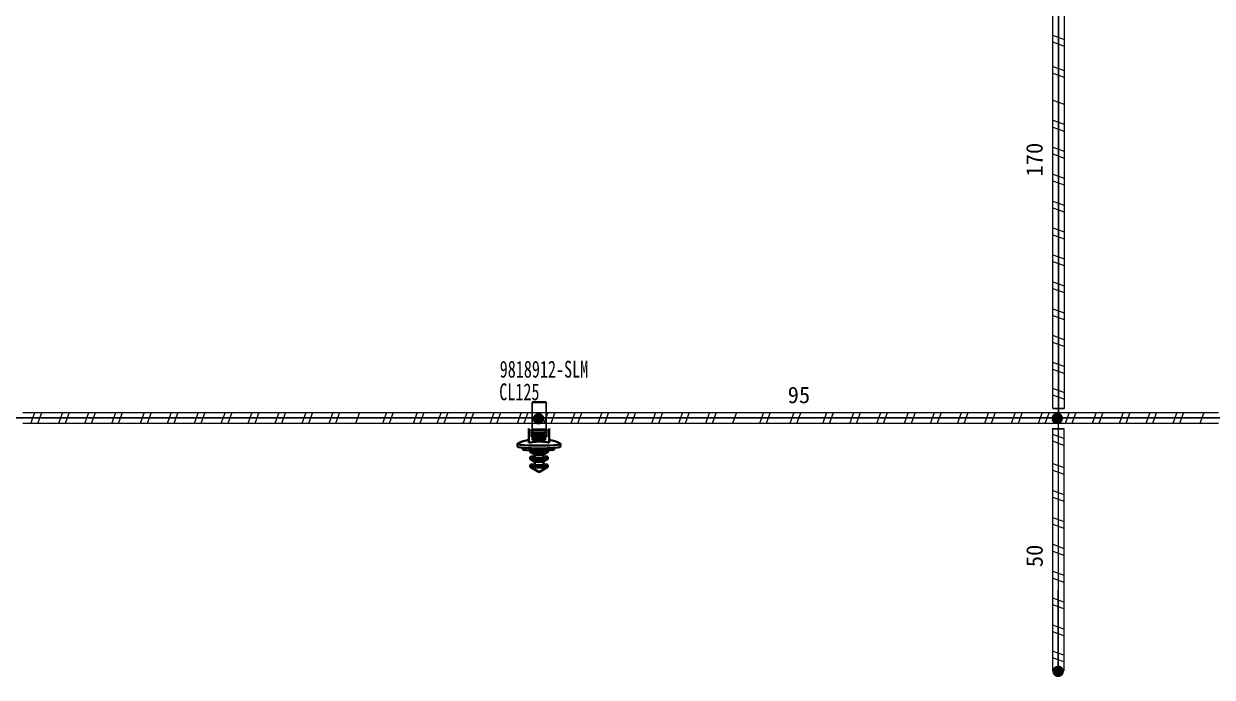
# Model space of a CAD drawing. Header units: millimetres. Extents: x 17 to 3784, y 12 to 1382.
# Drawn here: x 1242.7 to 1346.7, y 86.7 to 143.9 of the extents above; entities that cross this region are included whole.
import ezdxf

# ---------------------------------------------------------------- set-up
doc = ezdxf.new("R2010")
doc.units = ezdxf.units.MM
doc.layers.add('ENT', color=7, linetype='Continuous', lineweight=18)
doc.layers.add('粗实线层', color=7, linetype='Continuous', lineweight=35)
doc.styles.add('FangSong_GB2312_Style', font='simfang.ttf')
doc.styles.add('foton', font='', dxfattribs={"width": 0.7})
doc.styles.get('foton').set_extended_font_data('宋体')

msp = doc.modelspace()

# ---------------------------------------------------------------- hatches: boundary and pattern name
h = msp.add_hatch(color=0)
edge = h.paths.add_edge_path(flags=0)
edge.add_arc((1287.76, 109.34), 0.507, 180, 540)
h = msp.add_hatch(color=0)
edge = h.paths.add_edge_path(flags=0)
edge.add_arc((1333.13, 109.37), 0.507, 180, 540)
h = msp.add_hatch(color=0)
edge = h.paths.add_edge_path(flags=0)
edge.add_arc((1333.21, 87.25), 0.507, 180, 540)

# ---------------------------------------------------------------- linework, layer by layer
at = {"color": 0}
for p, q in [((1287.19, 110.79), (1287.19, 108.4)), ((1288.41, 110.79), (1288.41, 108.4))]:
    msp.add_line(p, q, dxfattribs=at)
at = {"color": 0, "lineweight": 35, "ltscale": 0.137499}
for p, q in [((1287.19, 110.79), (1288.41, 110.79)), ((1287.19, 108.4), (1288.41, 108.4))]:
    msp.add_line(p, q, dxfattribs=at)
for p, q in [((1332.73, 110.24), (1333.72, 110.24)), ((1332.72, 108.45), (1333.68, 108.45)), ((1332.71, 87.29), (1333.7, 87.29))]:
    msp.add_line(p, q)
at = {"color": 0, "lineweight": 35, "ltscale": 0.021804}
for p, q in [((1286.91, 108.31), (1286.92, 108.5)), ((1288.68, 108.31), (1288.69, 108.5)), ((1287.16, 107.95), (1287.15, 107.76)), ((1287.25, 107.95), (1287.24, 107.76)), ((1287.25, 107.67), (1287.24, 107.47)), ((1288.36, 107.95), (1288.35, 107.76))]:
    msp.add_line(p, q, dxfattribs=at)
at = {"color": 0, "lineweight": 35, "ltscale": 0.199999}
msp.add_line((1286.91, 108.31), (1288.68, 108.31), dxfattribs=at)
at = {"color": 0, "lineweight": 35, "ltscale": 0.120856}
for p, q in [((1286.91, 108.31), (1286.91, 107.24)), ((1288.68, 108.31), (1288.68, 107.24))]:
    msp.add_line(p, q, dxfattribs=at)
at = {"color": 0, "lineweight": 35, "ltscale": 0.047321}
for p, q in [((1287.15, 107.76), (1287.15, 108.18)), ((1288.44, 107.76), (1288.44, 108.18))]:
    msp.add_line(p, q, dxfattribs=at)
at = {"color": 0, "lineweight": 35, "ltscale": 0.014999}
msp.add_line((1287.29, 108.18), (1287.15, 108.18), dxfattribs=at)
at = {"color": 0, "lineweight": 35, "ltscale": 0.025537}
msp.add_line((1287.16, 107.95), (1287.16, 108.18), dxfattribs=at)
at = {"color": 0, "lineweight": 35, "ltscale": 0.012451}
for p, q in [((1287.29, 108.18), (1287.29, 108.07)), ((1288.3, 108.18), (1288.3, 108.07)), ((1287.35, 107.74), (1287.35, 107.63)), ((1288.24, 107.74), (1288.24, 107.63))]:
    msp.add_line(p, q, dxfattribs=at)
at = {"color": 0, "lineweight": 35, "ltscale": 0.012463}
msp.add_line((1288.31, 108.18), (1288.3, 108.07), dxfattribs=at)
at = {"color": 0, "lineweight": 35, "ltscale": 0.015}
msp.add_line((1288.44, 108.18), (1288.3, 108.18), dxfattribs=at)
at = {"color": 0, "lineweight": 35, "ltscale": 0.113794}
msp.add_line((1288.69, 107.5), (1288.69, 108.5), dxfattribs=at)
at = {"color": 0, "lineweight": 35, "ltscale": 0.027679}
for p, q in [((1285.92, 107.15), (1285.92, 106.91)), ((1289.68, 107.15), (1289.68, 106.91))]:
    msp.add_line(p, q, dxfattribs=at)
at = {"color": 0, "lineweight": 35, "ltscale": 0.010001}
for p, q in [((1287.15, 107.76), (1287.24, 107.76)), ((1288.35, 107.76), (1288.44, 107.76))]:
    msp.add_line(p, q, dxfattribs=at)
at = {"color": 0, "lineweight": 35, "ltscale": 0.01}
msp.add_line((1287.16, 107.95), (1287.25, 107.95), dxfattribs=at)
at = {"color": 0, "lineweight": 35, "ltscale": 0.032373}
for p, q in [((1287.24, 107.47), (1287.24, 107.76)), ((1287.25, 107.67), (1287.25, 107.95))]:
    msp.add_line(p, q, dxfattribs=at)
at = {"color": 0, "lineweight": 35, "ltscale": 0.124999}
msp.add_line((1288.35, 107.47), (1287.24, 107.47), dxfattribs=at)
at = {"color": 0, "lineweight": 35, "ltscale": 0.01149}
msp.add_line((1287.35, 107.67), (1287.25, 107.67), dxfattribs=at)
at = {"color": 0, "lineweight": 35, "ltscale": 0.114999}
msp.add_line((1288.3, 108.07), (1287.29, 108.07), dxfattribs=at)
at = {"color": 0, "lineweight": 35, "ltscale": 0.1}
for p, q in [((1287.35, 107.94), (1288.24, 107.94)), ((1287.36, 107.55), (1288.24, 107.55))]:
    msp.add_line(p, q, dxfattribs=at)
at = {"color": 0, "lineweight": 35, "ltscale": 0.000439834}
msp.add_line((1287.35, 107.94), (1287.35, 107.94), dxfattribs=at)
at = {"color": 0, "lineweight": 35, "ltscale": 0.099999}
for p, q in [((1287.35, 107.94), (1288.24, 107.94)), ((1287.35, 107.76), (1288.24, 107.76))]:
    msp.add_line(p, q, dxfattribs=at)
at = {"color": 0, "lineweight": 35, "ltscale": 0.019922}
for p, q in [((1287.35, 107.94), (1287.35, 107.76)), ((1288.24, 107.94), (1288.24, 107.76))]:
    msp.add_line(p, q, dxfattribs=at)
at = {"color": 0, "lineweight": 35, "ltscale": 0.002181}
for p, q in [((1287.35, 107.76), (1287.35, 107.74)), ((1288.24, 107.76), (1288.24, 107.74))]:
    msp.add_line(p, q, dxfattribs=at)
at = {"color": 0, "lineweight": 35, "ltscale": 0.099998}
for p, q in [((1287.35, 107.74), (1288.24, 107.74)), ((1287.35, 107.63), (1288.24, 107.63))]:
    msp.add_line(p, q, dxfattribs=at)
at = {"color": 0, "lineweight": 35, "ltscale": 0.009468}
msp.add_line((1287.35, 107.63), (1287.36, 107.55), dxfattribs=at)
at = {"color": 0, "lineweight": 35, "ltscale": 0.018183}
msp.add_line((1288.24, 107.78), (1288.24, 107.94), dxfattribs=at)
at = {"color": 0, "lineweight": 35, "ltscale": 0.000439867}
msp.add_line((1288.24, 107.94), (1288.24, 107.94), dxfattribs=at)
at = {"color": 0, "lineweight": 35, "ltscale": 0.002853}
msp.add_line((1288.24, 107.81), (1288.24, 107.78), dxfattribs=at)
at = {"color": 0, "lineweight": 35, "ltscale": 0.023842}
msp.add_line((1288.24, 107.59), (1288.24, 107.8), dxfattribs=at)
at = {"color": 0, "lineweight": 35, "ltscale": 0.012045}
msp.add_line((1288.35, 107.67), (1288.24, 107.67), dxfattribs=at)
at = {"color": 0, "lineweight": 35, "ltscale": 0.001513}
msp.add_line((1288.24, 107.63), (1288.24, 107.65), dxfattribs=at)
at = {"color": 0, "lineweight": 35, "ltscale": 0.010273}
msp.add_line((1288.24, 107.64), (1288.24, 107.55), dxfattribs=at)
at = {"color": 0, "lineweight": 35, "ltscale": 0.004356}
msp.add_line((1288.24, 107.55), (1288.24, 107.59), dxfattribs=at)
at = {"color": 0, "lineweight": 35, "ltscale": 0.032379}
msp.add_line((1288.35, 107.47), (1288.35, 107.76), dxfattribs=at)
at = {"color": 0, "lineweight": 35, "ltscale": 0.009064}
msp.add_line((1288.36, 107.95), (1288.44, 107.95), dxfattribs=at)
at = {"color": 0, "lineweight": 35, "ltscale": 0.01853}
msp.add_line((1287.02, 106.44), (1287.02, 106.61), dxfattribs=at)
at = {"color": 0, "lineweight": 35, "ltscale": 0.051177}
msp.add_line((1287.42, 106.2), (1287.03, 106.43), dxfattribs=at)
at = {"color": 0, "lineweight": 35, "ltscale": 0.02207}
for p, q in [((1287.42, 106.55), (1287.42, 106.75)), ((1288.18, 106.55), (1288.18, 106.75))]:
    msp.add_line(p, q, dxfattribs=at)
at = {"color": 0, "lineweight": 35, "ltscale": 0.029858}
for p, q in [((1287.42, 105.94), (1287.42, 106.21)), ((1288.18, 105.94), (1288.18, 106.21))]:
    msp.add_line(p, q, dxfattribs=at)
at = {"color": 0, "lineweight": 35, "ltscale": 0.051178}
msp.add_line((1288.18, 106.2), (1288.57, 106.43), dxfattribs=at)
at = {"color": 0, "lineweight": 35, "ltscale": 0.018536}
msp.add_line((1288.57, 106.44), (1288.57, 106.61), dxfattribs=at)
at = {"color": 0, "lineweight": 35, "ltscale": 0.019769}
for p, q in [((1287.02, 105.82), (1287.02, 106)), ((1288.57, 105.82), (1288.57, 106))]:
    msp.add_line(p, q, dxfattribs=at)
at = {"color": 0, "lineweight": 35, "ltscale": 0.017883}
for p, q in [((1287.02, 105.14), (1287.02, 105.3)), ((1288.57, 105.14), (1288.57, 105.3))]:
    msp.add_line(p, q, dxfattribs=at)
at = {"color": 0, "lineweight": 35, "ltscale": 0.051179}
for p, q in [((1287.42, 105.58), (1287.03, 105.82)), ((1288.18, 105.58), (1288.57, 105.82))]:
    msp.add_line(p, q, dxfattribs=at)
at = {"color": 0, "lineweight": 35, "ltscale": 0.100609}
msp.add_line((1287.8, 104.68), (1287.03, 105.13), dxfattribs=at)
at = {"color": 0, "lineweight": 35, "ltscale": 0.032245}
for p, q in [((1287.42, 105.3), (1287.42, 105.59)), ((1288.18, 105.3), (1288.18, 105.59))]:
    msp.add_line(p, q, dxfattribs=at)
at = {"color": 0, "lineweight": 35, "ltscale": 0.10061}
msp.add_line((1287.8, 104.68), (1288.57, 105.13), dxfattribs=at)
at = {"color": 7, "linetype": 'Continuous', "lineweight": 13}
for points in [[(1333.24, 158.19), (1333.24, 140.85)], [(1333.24, 140.85), (1333.24, 117.34)], [(1333.24, 117.31), (1333.24, 109.46)], [(1252.06, 109.41), (1234.73, 109.41)], [(1326.05, 109.41), (1308.71, 109.41)], [(1349.59, 109.41), (1326.08, 109.41)], [(1333.22, 109.35), (1333.22, 87.26)]]:
    msp.add_lwpolyline(points, dxfattribs=at)
at = {"color": 7, "linetype": 'Continuous', "lineweight": 25}
for points in [[(1333.24, 158.19), (1333.24, 140.85)], [(1333.24, 116.56), (1333.24, 140.85)], [(1333.24, 117.32), (1333.24, 109.46)], [(1252.07, 109.41), (1234.73, 109.41)], [(1326.05, 109.41), (1308.71, 109.41)], [(1325.3, 109.41), (1349.59, 109.41)], [(1333.22, 94.36), (1333.22, 87.26)]]:
    msp.add_lwpolyline(points, dxfattribs=at)
at = {"color": 7, "linetype": 'Continuous', "lineweight": 0}
for points in [[(1332.75, 143.05), (1332.75, 146.42)], [(1333.73, 146.42), (1333.73, 142.97)], [(1333.71, 142.5), (1332.73, 142.86)], [(1332.75, 140.85), (1332.75, 143.21)], [(1333.73, 143.21), (1333.73, 140.85)], [(1333.71, 141.91), (1332.73, 142.27)], [(1332.75, 138.5), (1332.75, 140.85)], [(1333.73, 140.85), (1333.73, 138.5)], [(1332.75, 140.15), (1333.73, 139.8)], [(1332.75, 139.56), (1333.73, 139.21)], [(1332.75, 136.15), (1332.75, 138.5)], [(1333.73, 138.5), (1333.73, 136.15)], [(1332.75, 137.21), (1333.73, 136.85)], [(1332.75, 133.79), (1332.75, 136.15)], [(1332.75, 135.44), (1333.73, 135.09)], [(1333.73, 136.15), (1333.73, 133.79)], [(1332.75, 134.85), (1333.73, 134.5)], [(1332.75, 131.44), (1332.75, 133.79)], [(1332.75, 133.08), (1333.73, 132.73)], [(1333.73, 133.79), (1333.73, 131.44)], [(1332.75, 132.5), (1333.73, 132.14)], [(1332.75, 129.08), (1332.75, 131.44)], [(1333.73, 131.44), (1333.73, 129.08)], [(1332.75, 130.73), (1333.73, 130.38)], [(1332.75, 130.14), (1333.73, 129.79)], [(1332.75, 126.73), (1332.75, 129.08)], [(1333.73, 129.08), (1333.73, 126.73)], [(1332.75, 128.38), (1333.73, 128.02)], [(1332.75, 127.79), (1333.73, 127.43)], [(1332.75, 124.37), (1332.75, 126.73)], [(1332.75, 126.02), (1333.73, 125.67)], [(1333.73, 126.73), (1333.73, 124.37)], [(1332.75, 125.43), (1333.73, 125.08)], [(1332.75, 122.02), (1332.75, 124.37)], [(1333.73, 124.37), (1333.73, 122.02)], [(1332.75, 123.67), (1333.73, 123.31)], [(1332.75, 123.08), (1333.73, 122.73)], [(1332.75, 119.67), (1332.75, 122.02)], [(1333.73, 122.02), (1333.73, 119.67)], [(1332.75, 121.31), (1333.73, 120.96)], [(1332.75, 120.72), (1333.73, 120.37)], [(1332.75, 117.31), (1332.75, 119.67)], [(1333.73, 119.67), (1333.73, 117.31)], [(1332.75, 118.96), (1333.73, 118.61)], [(1332.75, 118.37), (1333.73, 118.02)], [(1332.75, 114.96), (1332.75, 117.31)], [(1333.73, 116.25), (1332.75, 116.61)], [(1333.73, 117.31), (1333.73, 114.96)], [(1333.73, 115.66), (1332.75, 116.02)], [(1332.75, 112.6), (1332.75, 114.96)], [(1333.73, 114.96), (1333.73, 112.6)], [(1333.73, 113.9), (1332.75, 114.25)], [(1333.73, 113.31), (1332.75, 113.66)], [(1332.75, 110.25), (1332.75, 112.6)], [(1333.73, 112.6), (1333.73, 110.25)], [(1333.71, 111.63), (1332.73, 111.98)], [(1333.71, 111.04), (1332.73, 111.4)], [(1242.65, 109.9), (1245, 109.9)], [(1243.36, 108.92), (1243.71, 109.9)], [(1243.95, 108.92), (1244.3, 109.9)], [(1245, 109.9), (1247.36, 109.9)], [(1245.8, 108.94), (1246.15, 109.92)], [(1246.39, 108.94), (1246.74, 109.92)], [(1247.36, 109.9), (1249.71, 109.9)], [(1248.07, 108.92), (1248.42, 109.9)], [(1248.65, 108.92), (1249.01, 109.9)], [(1249.71, 109.9), (1252.61, 109.9)], [(1250.42, 108.92), (1250.77, 109.9)], [(1251.01, 108.92), (1251.36, 109.9)], [(1252.21, 109.9), (1254.57, 109.9)], [(1253.27, 109.9), (1252.92, 108.92)], [(1253.86, 109.9), (1253.51, 108.92)], [(1254.57, 109.9), (1256.92, 109.9)], [(1255.63, 109.9), (1255.27, 108.92)], [(1256.22, 109.9), (1255.86, 108.92)], [(1256.92, 109.9), (1259.28, 109.9)], [(1257.98, 109.9), (1257.63, 108.92)], [(1258.57, 109.9), (1258.22, 108.92)], [(1259.28, 109.9), (1261.63, 109.9)], [(1260.34, 109.9), (1259.98, 108.92)], [(1260.93, 109.9), (1260.57, 108.92)], [(1261.63, 109.9), (1263.99, 109.9)], [(1262.69, 109.9), (1262.34, 108.92)], [(1263.28, 109.9), (1262.93, 108.92)], [(1263.99, 109.9), (1266.34, 109.9)], [(1265.05, 109.9), (1264.69, 108.92)], [(1265.63, 109.9), (1265.28, 108.92)], [(1266.34, 109.9), (1268.69, 109.9)], [(1267.4, 109.9), (1267.05, 108.92)], [(1267.99, 109.9), (1267.64, 108.92)], [(1269.75, 109.9), (1269.4, 108.92)], [(1270.34, 109.9), (1269.99, 108.92)], [(1299.3, 109.9), (1301.65, 109.9)], [(1300.36, 109.9), (1300, 108.92)], [(1300.94, 109.9), (1300.59, 108.92)], [(1301.65, 109.9), (1304.01, 109.9)], [(1302.71, 109.9), (1302.36, 108.92)], [(1303.3, 109.9), (1302.95, 108.92)], [(1304.01, 109.9), (1306.36, 109.9)], [(1305.07, 109.9), (1304.71, 108.92)], [(1306.36, 109.9), (1308.71, 109.9)], [(1307.42, 109.9), (1307.07, 108.92)], [(1308.01, 109.9), (1307.66, 108.92)], [(1308.71, 109.9), (1311.07, 109.9)], [(1309.77, 108.94), (1310.13, 109.92)], [(1310.36, 108.94), (1310.72, 109.92)], [(1310.91, 109.9), (1314.28, 109.9)], [(1312.63, 108.92), (1312.98, 109.9)], [(1313.22, 108.92), (1313.57, 109.9)], [(1314.28, 109.9), (1316.63, 109.9)], [(1314.98, 108.92), (1315.34, 109.9)], [(1315.57, 108.92), (1315.92, 109.9)], [(1316.63, 109.9), (1318.99, 109.9)], [(1317.34, 108.92), (1317.69, 109.9)], [(1317.93, 108.92), (1318.28, 109.9)], [(1318.99, 109.9), (1321.34, 109.9)], [(1319.78, 108.94), (1320.13, 109.92)], [(1320.37, 108.94), (1320.72, 109.92)], [(1321.34, 109.9), (1323.69, 109.9)], [(1322.05, 108.92), (1322.4, 109.9)], [(1322.63, 108.92), (1322.99, 109.9)], [(1323.69, 109.9), (1326.05, 109.9)], [(1324.4, 108.92), (1324.75, 109.9)], [(1324.99, 108.92), (1325.34, 109.9)], [(1326.05, 109.9), (1328.4, 109.9)], [(1327.11, 109.9), (1326.76, 108.92)], [(1327.7, 109.9), (1327.34, 108.92)], [(1328.4, 109.9), (1330.76, 109.9)], [(1329.46, 109.9), (1329.11, 108.92)], [(1330.05, 109.9), (1329.7, 108.92)], [(1330.76, 109.9), (1333.11, 109.9)], [(1331.82, 109.9), (1331.46, 108.92)], [(1332.41, 109.9), (1332.05, 108.92)], [(1333.11, 109.9), (1335.47, 109.9)], [(1334.17, 109.9), (1333.82, 108.92)], [(1334.76, 109.9), (1334.41, 108.92)], [(1335.47, 109.9), (1337.82, 109.9)], [(1336.53, 109.9), (1336.17, 108.92)], [(1337.12, 109.9), (1336.76, 108.92)], [(1337.82, 109.9), (1340.18, 109.9)], [(1338.88, 109.9), (1338.53, 108.92)], [(1339.47, 109.9), (1339.12, 108.92)], [(1340.18, 109.9), (1342.53, 109.9)], [(1341.24, 109.9), (1340.88, 108.92)], [(1341.82, 109.9), (1341.47, 108.92)], [(1342.53, 109.9), (1344.88, 109.9)], [(1343.59, 109.9), (1343.24, 108.92)], [(1344.18, 109.9), (1343.83, 108.92)], [(1344.88, 109.9), (1347.24, 109.9)], [(1345.94, 109.9), (1345.59, 108.92)], [(1245, 108.92), (1242.65, 108.92)], [(1247.36, 108.92), (1245, 108.92)], [(1249.71, 108.92), (1247.36, 108.92)], [(1252.35, 108.92), (1249.71, 108.92)], [(1254.57, 108.92), (1252.21, 108.92)], [(1256.92, 108.92), (1254.57, 108.92)], [(1259.28, 108.92), (1256.92, 108.92)], [(1261.63, 108.92), (1259.28, 108.92)], [(1263.99, 108.92), (1261.63, 108.92)], [(1266.34, 108.92), (1263.99, 108.92)], [(1268.69, 108.92), (1266.34, 108.92)], [(1301.65, 108.92), (1299.3, 108.92)], [(1304.01, 108.92), (1301.65, 108.92)], [(1306.36, 108.92), (1304.01, 108.92)], [(1308.71, 108.92), (1306.36, 108.92)], [(1311.07, 108.92), (1308.71, 108.92)], [(1314.28, 108.92), (1310.83, 108.92)], [(1316.63, 108.92), (1314.28, 108.92)], [(1318.99, 108.92), (1316.63, 108.92)], [(1321.34, 108.92), (1318.99, 108.92)], [(1323.69, 108.92), (1321.34, 108.92)], [(1326.05, 108.92), (1323.69, 108.92)], [(1328.4, 108.92), (1326.05, 108.92)], [(1330.76, 108.92), (1328.4, 108.92)], [(1333.11, 108.92), (1330.76, 108.92)], [(1332.73, 106.12), (1332.73, 108.48)], [(1335.47, 108.92), (1333.11, 108.92)], [(1333.71, 108.48), (1333.71, 106.12)], [(1337.82, 108.92), (1335.47, 108.92)], [(1340.18, 108.92), (1337.82, 108.92)], [(1342.53, 108.92), (1340.18, 108.92)], [(1344.88, 108.92), (1342.53, 108.92)], [(1347.24, 108.92), (1344.88, 108.92)], [(1333.71, 107.6), (1332.73, 107.96)], [(1333.71, 107.01), (1332.73, 107.37)], [(1332.73, 103.77), (1332.73, 106.12)], [(1333.71, 106.12), (1333.71, 103.77)], [(1332.73, 105.42), (1333.71, 105.07)], [(1332.73, 104.83), (1333.71, 104.48)], [(1332.73, 101.42), (1332.73, 103.77)], [(1332.73, 103.06), (1333.71, 102.71)], [(1333.71, 103.77), (1333.71, 101.42)], [(1332.73, 102.48), (1333.71, 102.12)], [(1332.73, 99.06), (1332.73, 101.42)], [(1333.71, 101.42), (1333.71, 99.06)], [(1332.73, 100.71), (1333.71, 100.36)], [(1332.73, 100.12), (1333.71, 99.77)], [(1332.73, 96.71), (1332.73, 99.06)], [(1333.71, 99.06), (1333.71, 96.71)], [(1332.73, 98.36), (1333.71, 98)], [(1332.73, 97.77), (1333.71, 97.41)], [(1332.73, 94.35), (1332.73, 96.71)], [(1333.71, 96.71), (1333.71, 94.35)], [(1332.73, 96), (1333.71, 95.65)], [(1332.73, 95.41), (1333.71, 95.06)], [(1332.73, 92), (1332.73, 94.35)], [(1333.71, 93.29), (1332.73, 93.65)], [(1333.71, 94.35), (1333.71, 92)], [(1333.71, 92.71), (1332.73, 93.06)], [(1332.73, 89.65), (1332.73, 92)], [(1333.71, 92), (1333.71, 89.65)], [(1333.71, 90.94), (1332.73, 91.29)], [(1333.71, 90.35), (1332.73, 90.7)], [(1332.73, 87.29), (1332.73, 89.65)], [(1333.71, 89.65), (1333.71, 87.29)], [(1333.69, 88.67), (1332.71, 89.03)], [(1333.69, 88.08), (1332.71, 88.44)]]:
    msp.add_lwpolyline(points, dxfattribs=at)
at = {"color": 0, "linetype": 'Continuous', "lineweight": 25}
for points in [[(1251.46, 109.41), (1278.08, 109.41)], [(1285.18, 109.41), (1278.08, 109.41)], [(1284.42, 109.41), (1308.71, 109.41)]]:
    msp.add_lwpolyline(points, dxfattribs=at)
at = {"color": 0, "linetype": 'Continuous', "lineweight": 13}
for points in [[(1275.76, 109.41), (1252.25, 109.41)], [(1285.17, 109.41), (1278.08, 109.41)], [(1308.71, 109.41), (1285.2, 109.41)]]:
    msp.add_lwpolyline(points, dxfattribs=at)
at = {"color": 0, "linetype": 'Continuous', "lineweight": 0}
for points in [[(1268.69, 109.9), (1271.05, 109.9)], [(1271.05, 109.9), (1273.4, 109.9)], [(1272.11, 109.9), (1271.76, 108.92)], [(1273.4, 109.9), (1275.76, 109.9)], [(1274.46, 109.9), (1274.11, 108.92)], [(1275.05, 109.9), (1274.7, 108.92)], [(1275.76, 109.9), (1278.11, 109.9)], [(1276.82, 108.94), (1277.17, 109.92)], [(1277.41, 108.94), (1277.76, 109.92)], [(1278.11, 109.9), (1280.46, 109.9)], [(1278.9, 108.94), (1279.26, 109.92)], [(1279.49, 108.94), (1279.84, 109.92)], [(1280.46, 109.9), (1282.82, 109.9)], [(1281.17, 108.92), (1281.52, 109.9)], [(1281.76, 108.92), (1282.11, 109.9)], [(1282.82, 109.9), (1285.17, 109.9)], [(1283.52, 108.92), (1283.88, 109.9)], [(1284.11, 108.92), (1284.47, 109.9)], [(1285.17, 109.9), (1287.53, 109.9)], [(1286.23, 109.9), (1285.88, 108.92)], [(1286.82, 109.9), (1286.47, 108.92)], [(1287.53, 109.9), (1289.88, 109.9)], [(1288.58, 109.9), (1288.23, 108.92)], [(1289.17, 109.9), (1288.82, 108.92)], [(1289.88, 109.9), (1292.23, 109.9)], [(1290.94, 109.9), (1290.59, 108.92)], [(1291.53, 109.9), (1291.17, 108.92)], [(1292.23, 109.9), (1294.59, 109.9)], [(1293.29, 109.9), (1292.94, 108.92)], [(1293.88, 109.9), (1293.53, 108.92)], [(1294.59, 109.9), (1296.94, 109.9)], [(1295.65, 109.9), (1295.29, 108.92)], [(1296.24, 109.9), (1295.88, 108.92)], [(1296.94, 109.9), (1299.3, 109.9)], [(1298, 109.9), (1297.65, 108.92)], [(1298.59, 109.9), (1298.24, 108.92)], [(1271.05, 108.92), (1268.69, 108.92)], [(1273.4, 108.92), (1271.05, 108.92)], [(1275.76, 108.92), (1273.4, 108.92)], [(1278.11, 108.92), (1275.76, 108.92)], [(1280.46, 108.92), (1278.11, 108.92)], [(1282.82, 108.92), (1280.46, 108.92)], [(1285.17, 108.92), (1282.82, 108.92)], [(1287.53, 108.92), (1285.17, 108.92)], [(1289.88, 108.92), (1287.53, 108.92)], [(1292.23, 108.92), (1289.88, 108.92)], [(1294.59, 108.92), (1292.23, 108.92)], [(1296.94, 108.92), (1294.59, 108.92)], [(1299.3, 108.92), (1296.94, 108.92)]]:
    msp.add_lwpolyline(points, dxfattribs=at)
at = {"color": 0, "lineweight": 35}
msp.add_lwpolyline([(1288.69, 107.5), (1288.69, 107.5), (1288.69, 107.5), (1288.69, 107.49), (1288.68, 107.24)], dxfattribs=at)
for centre, radius, start, end in [((1287.8, 103.16), 4.43, 101.5926, 114.6806), ((1287.79, 103.03), 4.3, 98.0608, 101.8594), ((1287.79, 103.03), 4.31, 78.1064, 98.0601), ((1287.8, 103.16), 4.43, 65.3204, 78.4449)]:
    msp.add_arc(centre, radius, start, end, dxfattribs=at)
for centre, major_axis, ratio, start_param, end_param in [((1287.8, 107.15), (1.88, 0), 0.087133, 2.954112, 3.141636), ((1287.8, 107.15), (1.88, 0), 0.087133, 3.141636, 4.208645), ((1287.8, 107.15), (-1.88, 0), 0.087133, 1.067052, 3.141614), ((1288.24, 107.59), (0, 0.221), 0.00373, 5.995159, 6.283185), ((1288.24, 107.59), (0, 0.221), 0.00373, 0, 0.087245), ((1288.24, 107.43), (0, 0.221), 0.00373, 6.048679, 6.283185), ((1287.8, 107.15), (-1.88, 0), 0.087133, 3.141614, 3.329066), ((1287.8, 106.91), (-1.88, 0), 0.087133, 0, 1.067052), ((1287.8, 106.91), (1.88, 0), 0.087133, 4.208645, 6.279441), ((1287.8, 106.61), (-0.775, 0), 0.087133, 5.225993, 6.283145), ((1287.8, 106.61), (-0.775, 0), 0.087133, 6.283145, 6.429275), ((1287.8, 106.44), (-0.775, 0), 0.087133, 6.283145, 6.429275), ((1287.8, 106), (-0.775, 0), 0.087133, 5.225993, 6.283145), ((1287.8, 106.61), (-0.775, 0), 0.087133, 0.14609, 2.995504), ((1287.8, 106.44), (-0.775, 0), 0.087133, 0.14609, 2.995504), ((1287.8, 106.75), (-0.381, 0), 0.087133, 0.183505, 2.958112), ((1287.8, 106.21), (-0.381, 0), 0.087133, 0.14609, 2.995504), ((1287.8, 106.61), (-0.775, 0), 0.087133, 3.141552, 4.198784), ((1287.8, 106), (-0.775, 0), 0.087133, 3.141552, 4.198784), ((1287.8, 106.61), (-0.775, 0), 0.087133, 2.995504, 3.141552), ((1287.8, 106.44), (-0.775, 0), 0.087133, 2.995504, 3.141552), ((1287.8, 106.91), (-1.88, 0), 0.087133, 3.137849, 3.141636), ((1287.8, 106), (-0.775, 0), 0.087133, 6.283145, 6.429275), ((1287.8, 105.82), (-0.775, 0), 0.087133, 6.283145, 6.429275), ((1287.8, 105.3), (-0.775, 0), 0.087133, 5.225993, 6.283145), ((1287.8, 105.3), (-0.775, 0), 0.087133, 6.283145, 9.424737), ((1287.8, 105.14), (-0.775, 0), 0.087133, 6.283145, 6.429275), ((1287.8, 106), (-0.775, 0), 0.087133, 0.14609, 2.995504), ((1287.8, 105.82), (-0.775, 0), 0.087133, 0.14609, 2.995504), ((1287.8, 105.14), (-0.775, 0), 0.087133, 0.14609, 2.995504), ((1287.8, 105.59), (-0.381, 0), 0.087133, 0.14609, 2.995504), ((1287.8, 105.3), (-0.381, 0), 0.087133, 6.283145, 7.350238), ((1287.8, 105.3), (-0.381, 0), 0.087133, 1.067052, 3.141552), ((1287.8, 105.3), (-0.775, 0), 0.087133, 3.141552, 4.198784), ((1287.8, 106), (-0.775, 0), 0.087133, 2.995504, 3.141552), ((1287.8, 105.82), (-0.775, 0), 0.087133, 2.995504, 3.141552), ((1287.8, 105.14), (-0.775, 0), 0.087133, 2.995504, 3.141552)]:
    msp.add_ellipse(centre, major_axis=major_axis, ratio=ratio, start_param=start_param, end_param=end_param, dxfattribs=at)
at = {"layer": '粗实线层', "color": 0}
for p, q in [((1286.39, 106.8), (1286.39, 106.62)), ((1289.12, 106.63), (1289.12, 106.79))]:
    msp.add_line(p, q, dxfattribs=at)
msp.add_arc((1287.72, 117.4), 10.86, 262.9696, 277.4029, dxfattribs=at)

# ---------------------------------------------------------------- texts
at = {"color": 7, "linetype": 'Continuous', "style": 'FangSong_GB2312_Style'}
for s, p in [('170', (1331.85, 130.52)), ('50', (1331.86, 96.36))]:
    msp.add_text(s, height=1.447, rotation=90, dxfattribs=at).set_placement(p)
msp.add_text('95', height=1.447, dxfattribs=at).set_placement((1309.55, 110.7))
at = {"layer": 'ENT', "color": 0, "char_height": 1.4722, "width": 159.9171, "attachment_point": 1, "style": 'foton'}
for s, insert in [('{\\T1.004;9818912-SLM}', (1284.36, 114.41)), ('{\\T1.004;CL125}', (1284.32, 112.43))]:
    msp.add_mtext(s, dxfattribs=dict(at, insert=insert))

doc.saveas('drawing.dxf')
